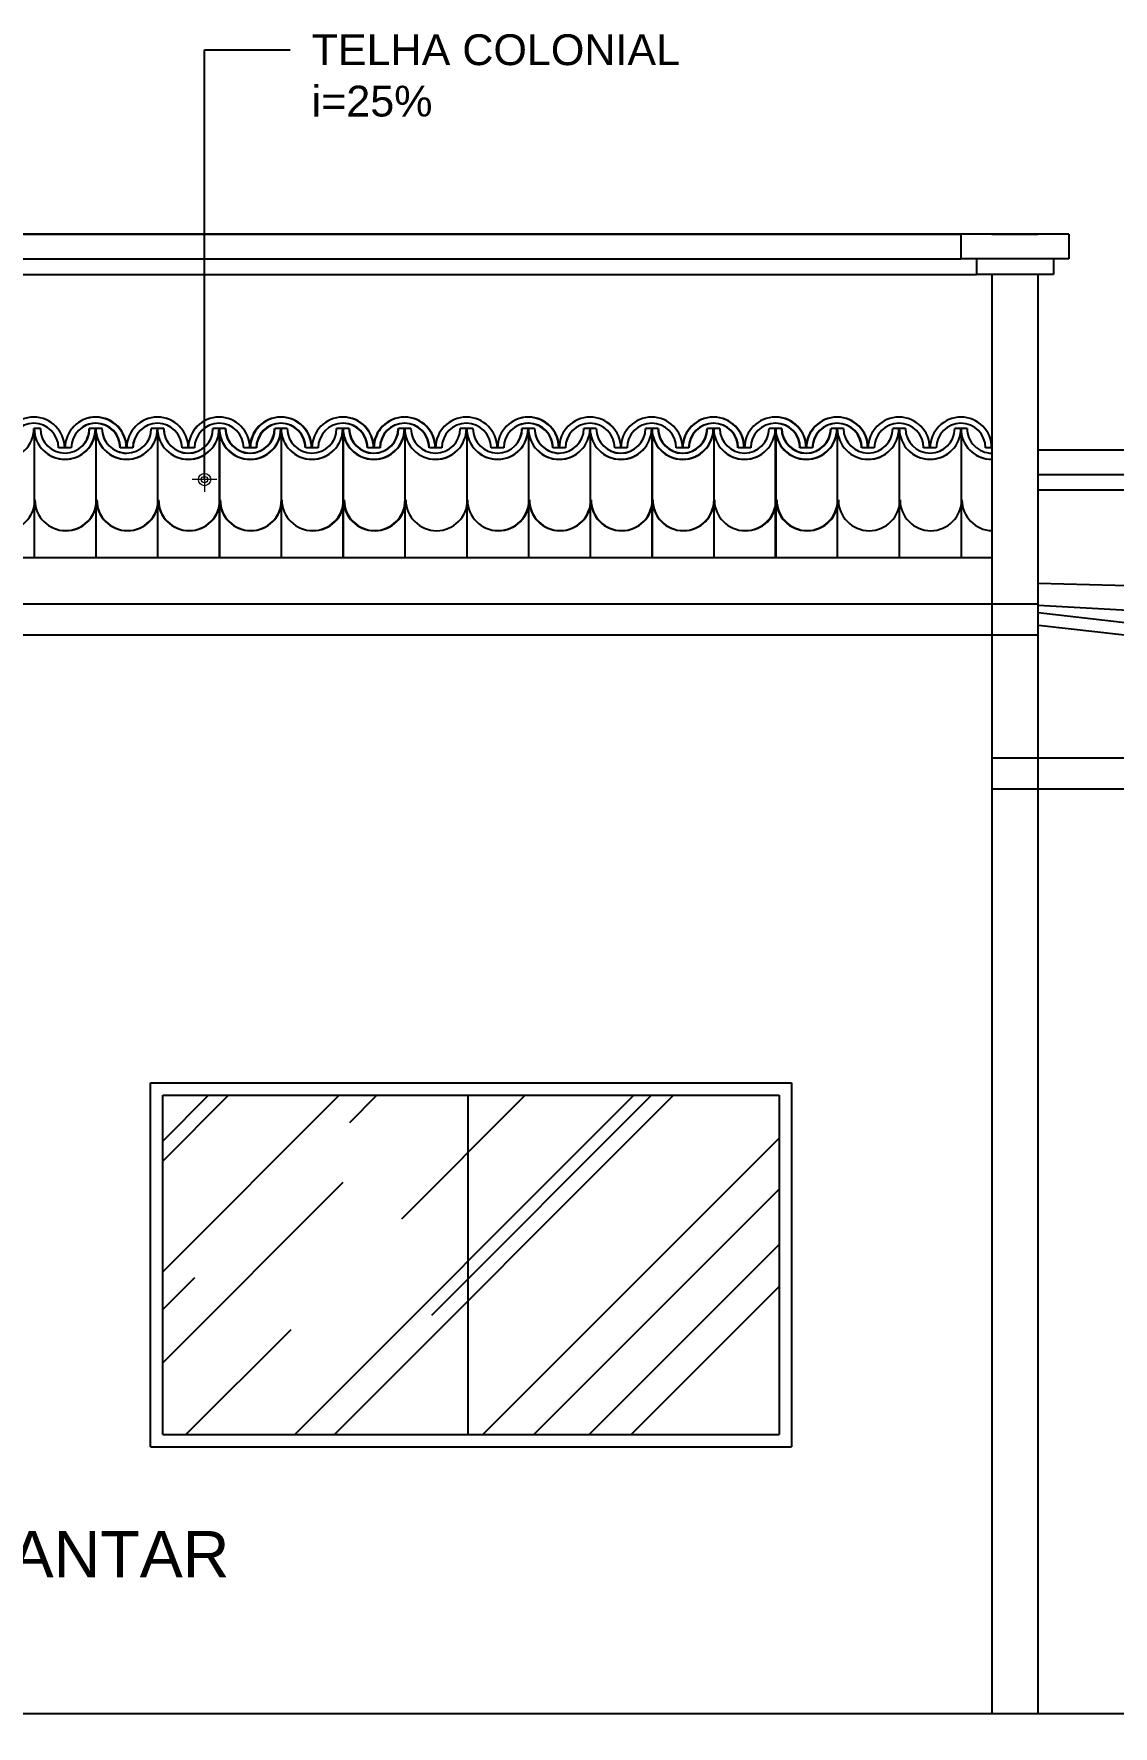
# Model space of a CAD drawing. Header units: millimetres. Extents: x 3724 to 8454, y 143 to 322.
# Drawn here: x 3745.97 to 3749.47, y 145.92 to 151.41 of the extents above; entities that cross this region are included whole.
import ezdxf

# ---------------------------------------------------------------- set-up
doc = ezdxf.new("R2010")
doc.units = ezdxf.units.MM
doc.header["$LTSCALE"] = 20
for name, color, linetype in [('0-COTAS', 8, 'Continuous'), ('a-pem-08', 8, 'Continuous'), ('A-PEN-08', 8, 'Continuous'), ('A-PEN-09', 9, 'Continuous'), ('A-PEN-B', 5, 'Continuous'), ('A-PEN-C', 4, 'Continuous'), ('A-PEN-R', 1, 'Continuous'), ('A-PEN-Y', 2, 'Continuous'), ('BANHEIRO', 6, 'Continuous')]:
    doc.layers.add(name, color=color, linetype=linetype)
doc.layers.add('COTAS', color=53, linetype='Continuous', lineweight=9)
doc.styles.add('CARIMBO_DADOS', font='arial.ttf', dxfattribs={"height": 0.1})
doc.styles.get("Standard").update_dxf_attribs({"font": 'ARIALUNI.TTF', "height": 0.3})
doc.dimstyles.get("Standard").update_dxf_attribs({"dimtxt": 0.18, "dimasz": 0.18, "dimexe": 0.18, "dimexo": 0.0625, "dimgap": 0.09, "dimtad": 0, "dimtih": 1, "dimtoh": 1, "dimdec": 4, "dimzin": 0, "dimdsep": 46, "dimtxsty": 'Standard', "dimcen": 0.09, "dimadec": 0, "dimazin": 0, "dimtfac": 1, "dimtdec": 4, "dimtofl": 0, "dimtmove": 0, "dimatfit": 3, "dimfxl": 1, "dimtolj": 1, "dimtzin": 0, "dimarcsym": 0})
pattern_1 = [(45, (-484.3096, -0.80926), (0.431052294, 1.149472783), [7.62, -1.016, 2.54, -0.508]), (45, (-484.0114, -0.1519), (-0.83695987, 0.11853938), [1.524, -0.16764, 3.048, -0.381]), (45, (-484.4353, -0.32432), (1.62722241, 2.108564137), [4.064, -0.7112, 2.032, -0.508])]

# ---------------------------------------------------------------- blocks, each defined once
blk = doc.blocks.new('CIRCULOS')
at = {"layer": 'COTAS'}
for p, q in [((-4, 0), (4, 0)), ((0, 4), (0, -4))]:
    blk.add_line(p, q, dxfattribs=at)
for radius in [2, 1]:
    blk.add_circle((0, 0), radius, dxfattribs=at)
blk = doc.blocks.new('*D654')
at = {"layer": '0-COTAS', "color": 8, "lineweight": -2, "ltscale": 0.05}
blk.add_line((3749.8411, 145.9746), (3749.8411, 148.9546), dxfattribs=at)
at = {"layer": 'Defpoints', "color": 0, "ltscale": 0.05}
for p in [(3749.2377, 148.9646), (3749.8411, 148.9646), (3749.2271, 145.9646)]:
    blk.add_point(p, dxfattribs=at)
at = {"layer": '0-COTAS', "color": 8, "lineweight": -2, "ltscale": 0.05, "xscale": 0.01, "yscale": 0.01, "zscale": 0.01}
for p, rotation in [((3749.8411, 148.9646), 90), ((3749.8411, 145.9646), 270)]:
    blk.add_blockref('CIRCULOS', p, dxfattribs=dict(at, rotation=rotation))
at = {"layer": '0-COTAS', "color": 230, "ltscale": 0.05, "insert": (3749.72, 147.4646), "char_height": 0.1, "attachment_point": 5, "rotation": 90, "style": 'CARIMBO_DADOS'}
blk.add_mtext('\\A1;3.00', dxfattribs=at)

msp = doc.modelspace()

# ---------------------------------------------------------------- hatches: boundary and pattern name
at = {"layer": 'a-pem-08', "ltscale": 0.05}
h = msp.add_hatch(dxfattribs=at)
h.set_pattern_fill('AR-RROOF', color=256, scale=0.02, angle=45, style=0)
h.set_pattern_definition(pattern_1)
h.paths.add_polyline_path([(3747.3768, 147.9713), (3746.3871, 147.9713), (3746.3871, 146.8713), (3747.3768, 146.8713)])
h.paths.add_polyline_path([(3747.3768, 146.8713), (3748.3871, 146.8713), (3748.3871, 147.9713), (3747.3768, 147.9713)])
h = msp.add_hatch(dxfattribs=at)
h.set_pattern_fill('AR-RROOF', color=256, scale=0.02, angle=45, style=0)
h.set_pattern_definition(pattern_1)
h.paths.add_polyline_path([(3747.3768, 147.9713), (3746.3871, 147.9713), (3746.3871, 146.8713), (3747.3768, 146.8713)])
h.paths.add_polyline_path([(3747.3768, 146.8713), (3748.3871, 146.8713), (3748.3871, 147.9713), (3747.3768, 147.9713)])

# ---------------------------------------------------------------- linework, layer by layer
msp.add_line((3747.3768, 147.9713), (3747.3768, 146.8713), dxfattribs=at)
msp.add_line((3747.3768, 147.9713), (3747.3768, 146.8713), dxfattribs=at)
at = {"layer": 'A-PEN-08', "ltscale": 0.05}
for p, q in [((3745.9703, 150.1347), (3745.9703, 149.7146)), ((3745.9703, 150.1347), (3745.9703, 149.7146)), ((3746.1703, 150.1365), (3746.1703, 149.7146)), ((3746.1703, 150.1365), (3746.1703, 149.7146)), ((3746.1703, 150.1347), (3746.1703, 149.7146)), ((3746.1703, 150.1347), (3746.1703, 149.7146)), ((3746.3703, 150.1365), (3746.3703, 149.7146)), ((3746.3703, 150.1365), (3746.3703, 149.7146)), ((3746.3703, 150.1355), (3746.3703, 149.7146)), ((3746.3703, 150.1355), (3746.3703, 149.7146)), ((3746.5702, 150.1355), (3746.5702, 149.7146)), ((3746.5702, 150.1355), (3746.5702, 149.7146)), ((3746.5714, 150.1347), (3746.5714, 149.7146)), ((3746.5714, 150.1347), (3746.5714, 149.7146)), ((3746.7714, 150.1365), (3746.7714, 149.7146)), ((3746.7714, 150.1365), (3746.7714, 149.7146)), ((3746.9714, 150.1355), (3746.9714, 149.7146)), ((3746.9714, 150.1355), (3746.9714, 149.7146)), ((3746.9725, 150.1364), (3746.9725, 149.7146)), ((3746.9725, 150.1364), (3746.9725, 149.7146)), ((3747.1725, 150.1355), (3747.1725, 149.7146)), ((3747.1725, 150.1355), (3747.1725, 149.7146)), ((3747.3737, 150.1347), (3747.3737, 149.7146)), ((3747.3737, 150.1347), (3747.3737, 149.7146)), ((3747.5736, 150.1347), (3747.5736, 149.7146)), ((3747.5736, 150.1347), (3747.5736, 149.7146)), ((3747.5737, 150.1365), (3747.5737, 149.7146)), ((3747.5737, 150.1365), (3747.5737, 149.7146)), ((3747.7736, 150.1365), (3747.7736, 149.7146)), ((3747.7736, 150.1365), (3747.7736, 149.7146)), ((3747.7736, 150.1355), (3747.7736, 149.7146)), ((3747.7736, 150.1355), (3747.7736, 149.7146)), ((3747.9736, 150.1355), (3747.9736, 149.7146)), ((3747.9736, 150.1355), (3747.9736, 149.7146)), ((3747.9748, 150.1347), (3747.9748, 149.7146)), ((3747.9748, 150.1347), (3747.9748, 149.7146)), ((3748.1748, 150.1365), (3748.1748, 149.7146)), ((3748.1748, 150.1365), (3748.1748, 149.7146)), ((3748.3748, 150.1355), (3748.3748, 149.7146)), ((3748.3748, 150.1355), (3748.3748, 149.7146)), ((3748.3759, 150.1364), (3748.3759, 149.7146)), ((3748.3759, 150.1364), (3748.3759, 149.7146)), ((3748.5759, 150.1355), (3748.5759, 149.7146)), ((3748.5759, 150.1355), (3748.5759, 149.7146)), ((3748.777, 150.1347), (3748.777, 149.7146)), ((3748.777, 150.1347), (3748.777, 149.7146)), ((3748.9782, 150.1347), (3748.9782, 149.7146)), ((3748.9782, 150.1347), (3748.9782, 149.7146)), ((3749.0771, 149.7146), (3742.3271, 149.7146)), ((3749.0771, 149.7146), (3742.3271, 149.7146))]:
    msp.add_line(p, q, dxfattribs=at)
for centre, start, end in [((3745.8726, 149.9031), 180, 0), ((3745.8726, 149.9031), 180, 0), ((3746.0725, 149.9031), 180, 0), ((3746.0725, 149.9031), 180, 0), ((3746.0726, 149.9032), 243.6201, 0), ((3746.0726, 149.9032), 243.6201, 0), ((3746.0737, 149.9032), 268.6072, 0), ((3746.0737, 149.9032), 268.6072, 0), ((3746.2725, 149.9032), 180, 0), ((3746.2725, 149.9032), 180, 0), ((3746.2737, 149.9032), 180, 0), ((3746.2737, 149.9032), 180, 0), ((3746.4725, 149.9032), 180, 0), ((3746.4725, 149.9032), 180, 0), ((3746.4737, 149.9032), 180, 0), ((3746.4737, 149.9032), 180, 0), ((3746.6725, 149.9032), 180, 0), ((3746.6725, 149.9032), 180, 0), ((3746.6737, 149.9032), 180, 0), ((3746.6737, 149.9032), 180, 0), ((3746.8737, 149.9032), 180, 0), ((3746.8737, 149.9032), 180, 0), ((3746.876, 149.9031), 268.6072, 0), ((3746.876, 149.9031), 268.6072, 0), ((3747.0737, 149.9032), 180, 0), ((3747.0737, 149.9032), 180, 0), ((3747.076, 149.9031), 180, 0), ((3747.076, 149.9031), 180, 0), ((3747.276, 149.9031), 180, 0), ((3747.276, 149.9031), 180, 0), ((3747.4759, 149.9031), 180, 0), ((3747.4759, 149.9031), 180, 0), ((3747.4759, 149.9032), 243.6201, 0), ((3747.4759, 149.9032), 243.6201, 0), ((3747.4771, 149.9032), 268.6072, 0), ((3747.4771, 149.9032), 268.6072, 0), ((3747.6759, 149.9032), 180, 0), ((3747.6759, 149.9032), 180, 0), ((3747.6771, 149.9032), 180, 0), ((3747.6771, 149.9032), 180, 0), ((3747.8759, 149.9032), 180, 0), ((3747.8759, 149.9032), 180, 0), ((3747.8771, 149.9032), 180, 0), ((3747.8771, 149.9032), 180, 0), ((3748.0759, 149.9032), 180, 0), ((3748.0759, 149.9032), 180, 0), ((3748.077, 149.9032), 180, 0), ((3748.077, 149.9032), 180, 0), ((3748.277, 149.9032), 180, 0), ((3748.277, 149.9032), 180, 0), ((3748.2793, 149.9031), 268.6072, 0), ((3748.2793, 149.9031), 268.6072, 0), ((3748.477, 149.9032), 180, 0), ((3748.477, 149.9032), 180, 0), ((3748.4793, 149.9031), 180, 0), ((3748.4793, 149.9031), 180, 0), ((3748.6793, 149.9031), 180, 0), ((3748.6793, 149.9031), 180, 0), ((3748.8793, 149.9031), 180, 0), ((3748.8793, 149.9031), 180, 0), ((3749.0804, 149.9031), 180, 268.0693), ((3749.0804, 149.9031), 180, 268.0693)]:
    msp.add_arc(centre, 0.1, start, end, dxfattribs=at)
at = {"layer": 'A-PEN-09'}
msp.add_lwpolyline([(3749.2271, 149.6331), (3749.5602, 149.6242), (3749.5591, 149.5843), (3749.558, 149.5423), (3749.558, 149.5423), (3749.2278, 149.5602)], dxfattribs=at)
msp.add_lwpolyline([(3749.2271, 149.6331), (3749.5602, 149.6242), (3749.5591, 149.5843), (3749.558, 149.5423), (3749.558, 149.5423), (3749.2278, 149.5602)], dxfattribs=at)
at = {"layer": 'A-PEN-B', "ltscale": 0.05}
for p, q in [((3749.2271, 150.7646), (3742.1771, 150.7646)), ((3749.2271, 150.7646), (3742.1771, 150.7646)), ((3749.0771, 150.7646), (3749.2271, 150.7646)), ((3749.0771, 150.7646), (3749.2271, 150.7646)), ((3749.0771, 150.6346), (3749.0771, 145.9646)), ((3749.0771, 150.6346), (3749.0771, 145.9646)), ((3749.2271, 145.9646), (3749.2271, 150.6346)), ((3749.2271, 145.9646), (3749.2271, 150.6346)), ((3749.2271, 149.5646), (3742.1771, 149.5646)), ((3749.2271, 149.5646), (3742.1771, 149.5646)), ((3749.2271, 149.4646), (3742.1771, 149.4646)), ((3749.2271, 149.4646), (3742.1771, 149.4646)), ((3752.1771, 149.0646), (3749.0771, 149.0646)), ((3752.1771, 149.0646), (3749.0771, 149.0646)), ((3752.1771, 148.9646), (3749.0771, 148.9646)), ((3752.1771, 148.9646), (3749.0771, 148.9646))]:
    msp.add_line(p, q, dxfattribs=at)
at = {"layer": 'A-PEN-B', "color": 3, "ltscale": 0.05}
for p, q in [((3748.9771, 150.7646), (3748.9771, 150.6846)), ((3749.3271, 150.7646), (3748.9771, 150.7646)), ((3748.9771, 150.7646), (3748.9771, 150.6846)), ((3749.3271, 150.7646), (3748.9771, 150.7646)), ((3749.3271, 150.7646), (3749.3271, 150.6846)), ((3749.3271, 150.7646), (3749.3271, 150.6846)), ((3749.3271, 150.6846), (3748.9771, 150.6846)), ((3749.3271, 150.6846), (3748.9771, 150.6846)), ((3749.0271, 150.6846), (3749.0271, 150.6346)), ((3749.0271, 150.6846), (3749.0271, 150.6346)), ((3749.2771, 150.6846), (3749.2771, 150.6346)), ((3749.2771, 150.6846), (3749.2771, 150.6346)), ((3749.2771, 150.6346), (3749.0271, 150.6346)), ((3749.2771, 150.6346), (3749.0271, 150.6346)), ((3749.228, 149.5372), (3751.8581, 149.2398)), ((3749.228, 149.5372), (3751.8581, 149.2398)), ((3749.2284, 149.4969), (3751.8536, 149.2)), ((3749.2284, 149.4969), (3751.8536, 149.2))]:
    msp.add_line(p, q, dxfattribs=at)
at = {"layer": 'A-PEN-C', "ltscale": 0.05}
for p, q in [((3742.4271, 150.7646), (3748.9771, 150.7646)), ((3742.4271, 150.7646), (3748.9771, 150.7646)), ((3749.0771, 150.7646), (3749.2271, 150.7646)), ((3749.0771, 150.7646), (3749.2271, 150.7646)), ((3742.4271, 150.6846), (3748.9771, 150.6846)), ((3742.4271, 150.6846), (3748.9771, 150.6846)), ((3742.3771, 150.6346), (3749.0271, 150.6346)), ((3742.3771, 150.6346), (3749.0271, 150.6346)), ((3751.9271, 150.0646), (3749.2271, 150.0646)), ((3751.9271, 150.0646), (3749.2271, 150.0646)), ((3751.9271, 149.9846), (3749.2271, 149.9846)), ((3751.9271, 149.9846), (3749.2271, 149.9846)), ((3751.9771, 149.9346), (3749.2271, 149.9346)), ((3751.9771, 149.9346), (3749.2271, 149.9346))]:
    msp.add_line(p, q, dxfattribs=at)
at = {"layer": 'A-PEN-R', "ltscale": 0.3}
msp.add_line((3752.1771, 145.9646), (3742.1771, 145.9646), dxfattribs=at)
msp.add_line((3752.1771, 145.9646), (3742.1771, 145.9646), dxfattribs=at)
at = {"layer": 'A-PEN-Y', "ltscale": 0.05}
for p, q in [((3746.3471, 146.8313), (3746.3471, 148.0113)), ((3746.3471, 148.0113), (3748.4271, 148.0113)), ((3746.3471, 146.8313), (3746.3471, 148.0113)), ((3746.3471, 148.0113), (3748.4271, 148.0113)), ((3746.3871, 146.8713), (3746.3871, 147.9713)), ((3746.3871, 147.9713), (3748.3871, 147.9713)), ((3746.3871, 146.8713), (3746.3871, 147.9713)), ((3746.3871, 147.9713), (3748.3871, 147.9713)), ((3748.3871, 147.9713), (3748.3871, 146.8713)), ((3748.3871, 147.9713), (3748.3871, 146.8713)), ((3748.4271, 148.0113), (3748.4271, 146.8313)), ((3748.4271, 148.0113), (3748.4271, 146.8313)), ((3746.3871, 146.8713), (3748.3871, 146.8713)), ((3746.3871, 146.8713), (3748.3871, 146.8713)), ((3746.3471, 146.8313), (3748.4271, 146.8313)), ((3746.3471, 146.8313), (3748.4271, 146.8313))]:
    msp.add_line(p, q, dxfattribs=at)
at = {"layer": 'BANHEIRO', "ltscale": 0.05}
for p, q in [((3745.9891, 150.1346), (3745.9691, 150.1346)), ((3745.9891, 150.1346), (3745.9691, 150.1346)), ((3745.9902, 150.1347), (3745.9702, 150.1347)), ((3745.9902, 150.1347), (3745.9702, 150.1347)), ((3745.9903, 150.1347), (3745.9703, 150.1347)), ((3745.9903, 150.1347), (3745.9703, 150.1347)), ((3746.1691, 150.1345), (3746.1491, 150.1345)), ((3746.1691, 150.1345), (3746.1491, 150.1345)), ((3746.1702, 150.1347), (3746.1502, 150.1347)), ((3746.1702, 150.1347), (3746.1502, 150.1347)), ((3746.1891, 150.1345), (3746.1691, 150.1345)), ((3746.1891, 150.1345), (3746.1691, 150.1345)), ((3746.1902, 150.1347), (3746.1702, 150.1347)), ((3746.1902, 150.1347), (3746.1702, 150.1347)), ((3746.1902, 150.1346), (3746.1702, 150.1346)), ((3746.1902, 150.1346), (3746.1702, 150.1346)), ((3746.1902, 150.1346), (3746.1702, 150.1346)), ((3746.1902, 150.1346), (3746.1702, 150.1346)), ((3746.1903, 150.1346), (3746.1703, 150.1346)), ((3746.1903, 150.1346), (3746.1703, 150.1346)), ((3746.3702, 150.1346), (3746.3502, 150.1346)), ((3746.3702, 150.1346), (3746.3502, 150.1346)), ((3746.3702, 150.1346), (3746.3502, 150.1346)), ((3746.3702, 150.1346), (3746.3502, 150.1346)), ((3746.3902, 150.1346), (3746.3702, 150.1346)), ((3746.3902, 150.1346), (3746.3702, 150.1346)), ((3746.3903, 150.1345), (3746.3703, 150.1345)), ((3746.3903, 150.1345), (3746.3703, 150.1345)), ((3746.5702, 150.1346), (3746.5502, 150.1346)), ((3746.5702, 150.1346), (3746.5502, 150.1346)), ((3746.5702, 150.1345), (3746.5502, 150.1345)), ((3746.5702, 150.1345), (3746.5502, 150.1345)), ((3746.5902, 150.1345), (3746.5702, 150.1345)), ((3746.5902, 150.1345), (3746.5702, 150.1345)), ((3746.5903, 150.1345), (3746.5703, 150.1345)), ((3746.5903, 150.1345), (3746.5703, 150.1345)), ((3746.5914, 150.1346), (3746.5714, 150.1346)), ((3746.5914, 150.1346), (3746.5714, 150.1346)), ((3746.5914, 150.1346), (3746.5714, 150.1346)), ((3746.5914, 150.1346), (3746.5714, 150.1346)), ((3746.7714, 150.1346), (3746.7514, 150.1346)), ((3746.7714, 150.1346), (3746.7514, 150.1346)), ((3746.7914, 150.1346), (3746.7714, 150.1346)), ((3746.7914, 150.1346), (3746.7714, 150.1346)), ((3746.9714, 150.1346), (3746.9514, 150.1346)), ((3746.9714, 150.1346), (3746.9514, 150.1346)), ((3746.9914, 150.1345), (3746.9714, 150.1345)), ((3746.9914, 150.1345), (3746.9714, 150.1345)), ((3746.9925, 150.1347), (3746.9725, 150.1347)), ((3746.9925, 150.1347), (3746.9725, 150.1347)), ((3747.1725, 150.1347), (3747.1525, 150.1347)), ((3747.1725, 150.1347), (3747.1525, 150.1347)), ((3747.1925, 150.1346), (3747.1725, 150.1346)), ((3747.1925, 150.1346), (3747.1725, 150.1346)), ((3747.3725, 150.1346), (3747.3525, 150.1346)), ((3747.3725, 150.1346), (3747.3525, 150.1346)), ((3747.3925, 150.1346), (3747.3725, 150.1346)), ((3747.3925, 150.1346), (3747.3725, 150.1346)), ((3747.3936, 150.1347), (3747.3736, 150.1347)), ((3747.3936, 150.1347), (3747.3736, 150.1347)), ((3747.3937, 150.1347), (3747.3737, 150.1347)), ((3747.3937, 150.1347), (3747.3737, 150.1347)), ((3747.5725, 150.1345), (3747.5525, 150.1345)), ((3747.5725, 150.1345), (3747.5525, 150.1345)), ((3747.5736, 150.1347), (3747.5536, 150.1347)), ((3747.5736, 150.1347), (3747.5536, 150.1347)), ((3747.5925, 150.1345), (3747.5725, 150.1345)), ((3747.5925, 150.1345), (3747.5725, 150.1345)), ((3747.5936, 150.1347), (3747.5736, 150.1347)), ((3747.5936, 150.1347), (3747.5736, 150.1347)), ((3747.5936, 150.1346), (3747.5736, 150.1346)), ((3747.5936, 150.1346), (3747.5736, 150.1346)), ((3747.5936, 150.1346), (3747.5736, 150.1346)), ((3747.5936, 150.1346), (3747.5736, 150.1346)), ((3747.5936, 150.1346), (3747.5736, 150.1346)), ((3747.5936, 150.1346), (3747.5736, 150.1346)), ((3747.7736, 150.1346), (3747.7536, 150.1346)), ((3747.7736, 150.1346), (3747.7536, 150.1346)), ((3747.7736, 150.1346), (3747.7536, 150.1346)), ((3747.7736, 150.1346), (3747.7536, 150.1346)), ((3747.7936, 150.1346), (3747.7736, 150.1346)), ((3747.7936, 150.1346), (3747.7736, 150.1346)), ((3747.7937, 150.1345), (3747.7737, 150.1345)), ((3747.7937, 150.1345), (3747.7737, 150.1345)), ((3747.9736, 150.1346), (3747.9536, 150.1346)), ((3747.9736, 150.1346), (3747.9536, 150.1346)), ((3747.9736, 150.1345), (3747.9536, 150.1345)), ((3747.9736, 150.1345), (3747.9536, 150.1345)), ((3747.9936, 150.1345), (3747.9736, 150.1345)), ((3747.9936, 150.1345), (3747.9736, 150.1345)), ((3747.9936, 150.1345), (3747.9736, 150.1345)), ((3747.9936, 150.1345), (3747.9736, 150.1345)), ((3747.9947, 150.1346), (3747.9747, 150.1346)), ((3747.9947, 150.1346), (3747.9747, 150.1346)), ((3747.9948, 150.1346), (3747.9748, 150.1346)), ((3747.9948, 150.1346), (3747.9748, 150.1346)), ((3748.1747, 150.1346), (3748.1547, 150.1346)), ((3748.1747, 150.1346), (3748.1547, 150.1346)), ((3748.1947, 150.1346), (3748.1747, 150.1346)), ((3748.1947, 150.1346), (3748.1747, 150.1346)), ((3748.3747, 150.1346), (3748.3547, 150.1346)), ((3748.3747, 150.1346), (3748.3547, 150.1346)), ((3748.3948, 150.1345), (3748.3748, 150.1345)), ((3748.3948, 150.1345), (3748.3748, 150.1345)), ((3748.3959, 150.1347), (3748.3759, 150.1347)), ((3748.3959, 150.1347), (3748.3759, 150.1347)), ((3748.5759, 150.1347), (3748.5559, 150.1347)), ((3748.5759, 150.1347), (3748.5559, 150.1347)), ((3748.5959, 150.1346), (3748.5759, 150.1346)), ((3748.5959, 150.1346), (3748.5759, 150.1346)), ((3748.7759, 150.1346), (3748.7559, 150.1346)), ((3748.7759, 150.1346), (3748.7559, 150.1346)), ((3748.7959, 150.1346), (3748.7759, 150.1346)), ((3748.7959, 150.1346), (3748.7759, 150.1346)), ((3748.797, 150.1347), (3748.777, 150.1347)), ((3748.797, 150.1347), (3748.777, 150.1347)), ((3748.797, 150.1347), (3748.777, 150.1347)), ((3748.797, 150.1347), (3748.777, 150.1347)), ((3748.977, 150.1347), (3748.957, 150.1347)), ((3748.977, 150.1347), (3748.957, 150.1347)), ((3748.997, 150.1347), (3748.977, 150.1347)), ((3748.997, 150.1347), (3748.977, 150.1347)), ((3746.0691, 150.0715), (3746.0491, 150.0715)), ((3746.0691, 150.0715), (3746.0491, 150.0715)), ((3746.0703, 150.0715), (3746.0503, 150.0715)), ((3746.0703, 150.0715), (3746.0503, 150.0715)), ((3746.0762, 150.0715), (3746.0702, 150.0715)), ((3746.0902, 150.0715), (3746.0702, 150.0715)), ((3746.0762, 150.0715), (3746.0702, 150.0715)), ((3746.0902, 150.0715), (3746.0702, 150.0715)), ((3746.2691, 150.0714), (3746.2491, 150.0714)), ((3746.2691, 150.0714), (3746.2491, 150.0714)), ((3746.2702, 150.0715), (3746.2502, 150.0715)), ((3746.2702, 150.0715), (3746.2502, 150.0715)), ((3746.2702, 150.0715), (3746.2502, 150.0715)), ((3746.2702, 150.0715), (3746.2502, 150.0715)), ((3746.2703, 150.0715), (3746.2503, 150.0715)), ((3746.2703, 150.0715), (3746.2503, 150.0715)), ((3746.2762, 150.0715), (3746.2702, 150.0715)), ((3746.2903, 150.0715), (3746.2702, 150.0715)), ((3746.2762, 150.0715), (3746.2702, 150.0715)), ((3746.2902, 150.0715), (3746.2702, 150.0715)), ((3746.2703, 150.0715), (3746.2702, 150.0715)), ((3746.2703, 150.0715), (3746.2702, 150.0715)), ((3746.2762, 150.0715), (3746.2702, 150.0715)), ((3746.2903, 150.0715), (3746.2702, 150.0715)), ((3746.2762, 150.0715), (3746.2702, 150.0715)), ((3746.2902, 150.0715), (3746.2702, 150.0715)), ((3746.2703, 150.0715), (3746.2702, 150.0715)), ((3746.2703, 150.0715), (3746.2702, 150.0715)), ((3746.4702, 150.0715), (3746.4502, 150.0715)), ((3746.4702, 150.0715), (3746.4502, 150.0715)), ((3746.4703, 150.0714), (3746.4503, 150.0714)), ((3746.4703, 150.0714), (3746.4503, 150.0714)), ((3746.4762, 150.0715), (3746.4702, 150.0715)), ((3746.4903, 150.0715), (3746.4702, 150.0715)), ((3746.4762, 150.0715), (3746.4702, 150.0715)), ((3746.4903, 150.0715), (3746.4702, 150.0715)), ((3746.4902, 150.0714), (3746.4702, 150.0714)), ((3746.4902, 150.0714), (3746.4702, 150.0714)), ((3746.6702, 150.0714), (3746.6502, 150.0714)), ((3746.6702, 150.0714), (3746.6502, 150.0714)), ((3746.6703, 150.0714), (3746.6503, 150.0714)), ((3746.6703, 150.0714), (3746.6503, 150.0714)), ((3746.6714, 150.0715), (3746.6514, 150.0715)), ((3746.6714, 150.0715), (3746.6514, 150.0715)), ((3746.6902, 150.0714), (3746.6702, 150.0714)), ((3746.6902, 150.0714), (3746.6702, 150.0714)), ((3746.6774, 150.0715), (3746.6714, 150.0715)), ((3746.6914, 150.0715), (3746.6714, 150.0715)), ((3746.6774, 150.0715), (3746.6714, 150.0715)), ((3746.6914, 150.0715), (3746.6714, 150.0715)), ((3746.8714, 150.0715), (3746.8514, 150.0715)), ((3746.8714, 150.0715), (3746.8514, 150.0715)), ((3746.8774, 150.0715), (3746.8714, 150.0715)), ((3746.8914, 150.0715), (3746.8714, 150.0715)), ((3746.8774, 150.0715), (3746.8714, 150.0715)), ((3746.8914, 150.0715), (3746.8714, 150.0715)), ((3747.0714, 150.0714), (3747.0514, 150.0714)), ((3747.0714, 150.0714), (3747.0514, 150.0714)), ((3747.0725, 150.0715), (3747.0525, 150.0715)), ((3747.0725, 150.0715), (3747.0525, 150.0715)), ((3747.0914, 150.0714), (3747.0714, 150.0714)), ((3747.0914, 150.0714), (3747.0714, 150.0714)), ((3747.0785, 150.0715), (3747.0725, 150.0715)), ((3747.0925, 150.0715), (3747.0725, 150.0715)), ((3747.0785, 150.0715), (3747.0725, 150.0715)), ((3747.0925, 150.0715), (3747.0725, 150.0715)), ((3747.2725, 150.0715), (3747.2525, 150.0715)), ((3747.2725, 150.0715), (3747.2525, 150.0715)), ((3747.2925, 150.0715), (3747.2725, 150.0715)), ((3747.2925, 150.0715), (3747.2725, 150.0715)), ((3747.4725, 150.0715), (3747.4525, 150.0715)), ((3747.4725, 150.0715), (3747.4525, 150.0715)), ((3747.4737, 150.0715), (3747.4537, 150.0715)), ((3747.4737, 150.0715), (3747.4537, 150.0715)), ((3747.4796, 150.0715), (3747.4736, 150.0715)), ((3747.4936, 150.0715), (3747.4736, 150.0715)), ((3747.4796, 150.0715), (3747.4736, 150.0715)), ((3747.4936, 150.0715), (3747.4736, 150.0715)), ((3747.6725, 150.0714), (3747.6525, 150.0714)), ((3747.6725, 150.0714), (3747.6525, 150.0714)), ((3747.6736, 150.0715), (3747.6536, 150.0715)), ((3747.6736, 150.0715), (3747.6536, 150.0715)), ((3747.6736, 150.0715), (3747.6536, 150.0715)), ((3747.6736, 150.0715), (3747.6536, 150.0715)), ((3747.6736, 150.0715), (3747.6536, 150.0715)), ((3747.6736, 150.0715), (3747.6536, 150.0715)), ((3747.6796, 150.0715), (3747.6736, 150.0715)), ((3747.6937, 150.0715), (3747.6736, 150.0715)), ((3747.6796, 150.0715), (3747.6736, 150.0715)), ((3747.6936, 150.0715), (3747.6736, 150.0715)), ((3747.6737, 150.0715), (3747.6736, 150.0715)), ((3747.6737, 150.0715), (3747.6736, 150.0715)), ((3747.6796, 150.0715), (3747.6736, 150.0715)), ((3747.6937, 150.0715), (3747.6736, 150.0715)), ((3747.6796, 150.0715), (3747.6736, 150.0715)), ((3747.6936, 150.0715), (3747.6736, 150.0715)), ((3747.6737, 150.0715), (3747.6736, 150.0715)), ((3747.6737, 150.0715), (3747.6736, 150.0715)), ((3747.8736, 150.0715), (3747.8536, 150.0715)), ((3747.8736, 150.0715), (3747.8536, 150.0715)), ((3747.8737, 150.0714), (3747.8537, 150.0714)), ((3747.8737, 150.0714), (3747.8537, 150.0714)), ((3747.8796, 150.0715), (3747.8736, 150.0715)), ((3747.8936, 150.0715), (3747.8736, 150.0715)), ((3747.8796, 150.0715), (3747.8736, 150.0715)), ((3747.8936, 150.0715), (3747.8736, 150.0715)), ((3747.8936, 150.0714), (3747.8736, 150.0714)), ((3747.8936, 150.0714), (3747.8736, 150.0714)), ((3748.0736, 150.0714), (3748.0536, 150.0714)), ((3748.0736, 150.0714), (3748.0536, 150.0714)), ((3748.0736, 150.0714), (3748.0536, 150.0714)), ((3748.0736, 150.0714), (3748.0536, 150.0714)), ((3748.0748, 150.0715), (3748.0548, 150.0715)), ((3748.0748, 150.0715), (3748.0548, 150.0715)), ((3748.0936, 150.0714), (3748.0736, 150.0714)), ((3748.0936, 150.0714), (3748.0736, 150.0714)), ((3748.0807, 150.0715), (3748.0747, 150.0715)), ((3748.0947, 150.0715), (3748.0747, 150.0715)), ((3748.0807, 150.0715), (3748.0747, 150.0715)), ((3748.0947, 150.0715), (3748.0747, 150.0715)), ((3748.2747, 150.0715), (3748.2547, 150.0715)), ((3748.2747, 150.0715), (3748.2547, 150.0715)), ((3748.2807, 150.0715), (3748.2747, 150.0715)), ((3748.2948, 150.0715), (3748.2747, 150.0715)), ((3748.2807, 150.0715), (3748.2747, 150.0715)), ((3748.2948, 150.0715), (3748.2747, 150.0715)), ((3748.4748, 150.0714), (3748.4548, 150.0714)), ((3748.4748, 150.0714), (3748.4548, 150.0714)), ((3748.4759, 150.0715), (3748.4559, 150.0715)), ((3748.4759, 150.0715), (3748.4559, 150.0715)), ((3748.4947, 150.0714), (3748.4747, 150.0714)), ((3748.4947, 150.0714), (3748.4747, 150.0714)), ((3748.4818, 150.0715), (3748.4759, 150.0715)), ((3748.4959, 150.0715), (3748.4759, 150.0715)), ((3748.4818, 150.0715), (3748.4759, 150.0715)), ((3748.4959, 150.0715), (3748.4759, 150.0715)), ((3748.6759, 150.0715), (3748.6559, 150.0715)), ((3748.6759, 150.0715), (3748.6559, 150.0715)), ((3748.6959, 150.0715), (3748.6759, 150.0715)), ((3748.6959, 150.0715), (3748.6759, 150.0715)), ((3748.8759, 150.0715), (3748.8559, 150.0715)), ((3748.8759, 150.0715), (3748.8559, 150.0715)), ((3748.877, 150.0715), (3748.857, 150.0715)), ((3748.877, 150.0715), (3748.857, 150.0715)), ((3748.883, 150.0715), (3748.877, 150.0715)), ((3748.897, 150.0715), (3748.877, 150.0715)), ((3748.883, 150.0715), (3748.877, 150.0715)), ((3748.897, 150.0715), (3748.877, 150.0715)), ((3749.077, 150.0715), (3749.057, 150.0715)), ((3749.077, 150.0715), (3749.057, 150.0715)), ((3749.0771, 150.0715), (3749.077, 150.0715)), ((3749.0771, 150.0715), (3749.077, 150.0715)), ((3749.0771, 150.0715), (3749.077, 150.0715)), ((3749.0771, 150.0715), (3749.077, 150.0715))]:
    msp.add_line(p, q, dxfattribs=at)
for centre, radius, start, end in [((3745.9691, 150.0715), 0.1, 0, 180), ((3745.9691, 150.0715), 0.1, 0, 180), ((3746.0827, 150.1008), 0.1, 180, 180), ((3746.0827, 150.1008), 0.1, 180, 180), ((3746.0827, 150.1008), 0.1, 180, 180), ((3746.0827, 150.1008), 0.1, 180, 180), ((3746.1702, 150.0715), 0.1, 0, 180), ((3746.1702, 150.0715), 0.1, 0, 180), ((3746.1691, 150.0714), 0.1, 0, 114.1599), ((3746.1691, 150.0714), 0.1, 0, 114.1599), ((3746.1702, 150.0715), 0.1, 0, 89.3853), ((3746.1702, 150.0715), 0.1, 0, 89.3853), ((3746.2827, 150.1007), 0.1, 180, 180), ((3746.2827, 150.1007), 0.1, 180, 180), ((3746.2827, 150.1007), 0.1, 180, 180), ((3746.2827, 150.1007), 0.1, 180, 180), ((3746.3702, 150.0715), 0.1, 0, 180), ((3746.3702, 150.0715), 0.1, 0, 180), ((3746.3703, 150.0714), 0.1, 0, 179.9658), ((3746.3703, 150.0714), 0.1, 0, 179.9658), ((3746.5702, 150.0714), 0.1, 0, 180), ((3746.5702, 150.0714), 0.1, 0, 180), ((3746.5703, 150.0714), 0.1, 0, 179.9658), ((3746.5703, 150.0714), 0.1, 0, 179.9658), ((3746.6838, 150.1007), 0.1, 180, 180), ((3746.6838, 150.1007), 0.1, 180, 180), ((3746.6838, 150.1007), 0.1, 180, 180), ((3746.6838, 150.1007), 0.1, 180, 180), ((3746.7702, 150.0714), 0.1, 0, 180), ((3746.7702, 150.0714), 0.1, 0, 180), ((3746.7714, 150.0715), 0.1, 0, 180), ((3746.7714, 150.0715), 0.1, 0, 180), ((3746.9714, 150.0714), 0.1, 0, 179.9658), ((3746.9714, 150.0714), 0.1, 0, 179.9658), ((3746.9725, 150.0715), 0.1, 0, 89.3853), ((3746.9725, 150.0715), 0.1, 0, 89.3853), ((3747.1714, 150.0714), 0.1, 0, 180), ((3747.1714, 150.0714), 0.1, 0, 180), ((3747.1725, 150.0715), 0.1, 0, 179.9658), ((3747.1725, 150.0715), 0.1, 0, 179.9658), ((3747.3725, 150.0715), 0.1, 0, 180), ((3747.3725, 150.0715), 0.1, 0, 180), ((3747.4861, 150.1008), 0.1, 180, 180), ((3747.4861, 150.1008), 0.1, 180, 180), ((3747.4861, 150.1008), 0.1, 180, 180), ((3747.4861, 150.1008), 0.1, 180, 180), ((3747.5736, 150.0715), 0.1, 0, 180), ((3747.5736, 150.0715), 0.1, 0, 180), ((3747.5725, 150.0714), 0.1, 0, 114.1599), ((3747.5725, 150.0714), 0.1, 0, 114.1599), ((3747.5736, 150.0715), 0.1, 0, 89.3853), ((3747.5736, 150.0715), 0.1, 0, 89.3853), ((3747.6861, 150.1007), 0.1, 180, 180), ((3747.6861, 150.1007), 0.1, 180, 180), ((3747.6861, 150.1007), 0.1, 180, 180), ((3747.6861, 150.1007), 0.1, 180, 180), ((3747.7736, 150.0715), 0.1, 0, 180), ((3747.7736, 150.0715), 0.1, 0, 180), ((3747.7737, 150.0714), 0.1, 0, 179.9658), ((3747.7737, 150.0714), 0.1, 0, 179.9658), ((3747.9736, 150.0714), 0.1, 0, 180), ((3747.9736, 150.0714), 0.1, 0, 179.9658), ((3747.9736, 150.0714), 0.1, 0, 180), ((3747.9736, 150.0714), 0.1, 0, 179.9658), ((3748.0872, 150.1007), 0.1, 180, 180), ((3748.0872, 150.1007), 0.1, 180, 180), ((3748.0872, 150.1007), 0.1, 180, 180), ((3748.0872, 150.1007), 0.1, 180, 180), ((3748.1736, 150.0714), 0.1, 0, 180), ((3748.1736, 150.0714), 0.1, 0, 180), ((3748.1747, 150.0715), 0.1, 0, 180), ((3748.1747, 150.0715), 0.1, 0, 180), ((3748.3748, 150.0714), 0.1, 0, 179.9658), ((3748.3748, 150.0714), 0.1, 0, 179.9658), ((3748.3759, 150.0715), 0.1, 0, 89.3853), ((3748.3759, 150.0715), 0.1, 0, 89.3853), ((3748.5747, 150.0714), 0.1, 0, 180), ((3748.5747, 150.0714), 0.1, 0, 180), ((3748.5759, 150.0715), 0.1, 0, 179.9658), ((3748.5759, 150.0715), 0.1, 0, 179.9658), ((3748.7759, 150.0715), 0.1, 0, 180), ((3748.7759, 150.0715), 0.1, 0, 180), ((3748.8895, 150.1008), 0.1, 180, 180), ((3748.8895, 150.1008), 0.1, 180, 180), ((3748.8895, 150.1008), 0.1, 180, 180), ((3748.8895, 150.1008), 0.1, 180, 180), ((3748.977, 150.0715), 0.1, 0, 180), ((3748.977, 150.0715), 0.1, 0, 180), ((3745.8692, 150.1346), 0.1, 180, 0), ((3745.8692, 150.1346), 0.1, 180, 0), ((3745.9691, 150.0715), 0.08, 0, 180), ((3745.9691, 150.0715), 0.08, 0, 180), ((3746.0702, 150.1347), 0.1, 180, 0), ((3746.0702, 150.1347), 0.1, 180, 0), ((3746.0702, 150.1347), 0.08, 180, 0), ((3746.0702, 150.1347), 0.08, 180, 0), ((3746.1702, 150.0715), 0.08, 0, 180), ((3746.1702, 150.0715), 0.08, 0, 180), ((3746.1691, 150.0714), 0.08, 0, 120.7709), ((3746.1691, 150.0714), 0.08, 0, 120.7709), ((3746.0691, 150.1345), 0.08, 317.5948, 0), ((3746.0691, 150.1345), 0.1, 306.2078, 0), ((3746.0691, 150.1345), 0.08, 317.5377, 0), ((3746.0691, 150.1345), 0.1, 306.1696, 0), ((3746.0691, 150.1345), 0.08, 317.5948, 0), ((3746.0691, 150.1345), 0.1, 306.2078, 0), ((3746.0691, 150.1345), 0.08, 317.5377, 0), ((3746.0691, 150.1345), 0.1, 306.1696, 0), ((3746.0703, 150.154), 0.1, 348.8426, 348.9055), ((3746.0703, 150.154), 0.1, 348.8426, 348.9055), ((3746.2702, 150.1347), 0.1, 180, 270.0462), ((3746.2702, 150.1347), 0.1, 180, 270.0462), ((3746.2702, 150.1346), 0.1, 180, 0), ((3746.2702, 150.1346), 0.1, 180, 0), ((3746.2702, 150.1346), 0.1, 180, 0), ((3746.2702, 150.1346), 0.1, 180, 0), ((3746.1702, 150.0715), 0.08, 0, 89.2316), ((3746.1702, 150.0715), 0.08, 0, 89.2316), ((3746.2702, 150.1347), 0.08, 180, 270.0578), ((3746.2702, 150.1347), 0.08, 180, 270.0578), ((3746.2702, 150.1346), 0.08, 180, 0), ((3746.2702, 150.1346), 0.08, 180, 0), ((3746.2702, 150.1346), 0.08, 180, 0), ((3746.2702, 150.1346), 0.08, 180, 0), ((3746.3702, 150.0715), 0.08, 0, 180), ((3746.3702, 150.0715), 0.08, 0, 180), ((3746.3703, 150.0714), 0.08, 0, 179.9573), ((3746.3703, 150.0714), 0.08, 0, 179.9573), ((3746.4702, 150.1346), 0.1, 180, 0), ((3746.4702, 150.1346), 0.1, 180, 0), ((3746.4702, 150.1345), 0.1, 180, 0), ((3746.4702, 150.1345), 0.1, 180, 0), ((3746.4703, 150.1345), 0.1, 180, 0), ((3746.4703, 150.1345), 0.1, 180, 0), ((3746.4702, 150.1346), 0.08, 180, 0), ((3746.4702, 150.1346), 0.08, 180, 0), ((3746.4702, 150.1345), 0.08, 180, 0), ((3746.4702, 150.1345), 0.08, 180, 0), ((3746.4703, 150.1345), 0.08, 180, 0), ((3746.4703, 150.1345), 0.08, 180, 0), ((3746.5702, 150.0714), 0.08, 0, 180), ((3746.5702, 150.0714), 0.08, 0, 180), ((3746.5703, 150.0714), 0.08, 0, 179.9573), ((3746.5703, 150.0714), 0.08, 0, 179.9573), ((3746.6702, 150.1345), 0.1, 180, 0), ((3746.6702, 150.1345), 0.1, 180, 0), ((3746.6703, 150.1345), 0.1, 180, 0), ((3746.6703, 150.1345), 0.1, 180, 0), ((3746.6714, 150.1346), 0.1, 180, 0), ((3746.6714, 150.1346), 0.1, 180, 0), ((3746.6702, 150.1345), 0.08, 180, 0), ((3746.6702, 150.1345), 0.08, 180, 0), ((3746.6703, 150.1345), 0.08, 180, 0), ((3746.6703, 150.1345), 0.08, 180, 0), ((3746.6714, 150.1346), 0.08, 180, 0), ((3746.6714, 150.1346), 0.08, 180, 0), ((3746.7702, 150.0714), 0.08, 0, 180), ((3746.7702, 150.0714), 0.08, 0, 180), ((3746.7714, 150.0715), 0.08, 0, 180), ((3746.7714, 150.0715), 0.08, 0, 180), ((3746.8714, 150.1346), 0.1, 180, 0), ((3746.8714, 150.1346), 0.1, 180, 0), ((3746.8714, 150.1346), 0.08, 180, 0), ((3746.8714, 150.1346), 0.08, 180, 0), ((3746.9714, 150.0714), 0.08, 0, 179.9573), ((3746.9714, 150.0714), 0.08, 0, 179.9573), ((3746.8725, 150.154), 0.1, 348.8426, 348.9055), ((3746.8725, 150.154), 0.1, 348.8426, 348.9055), ((3747.0714, 150.1345), 0.1, 180, 0), ((3747.0714, 150.1345), 0.1, 180, 0), ((3747.0714, 150.1345), 0.1, 180, 0), ((3747.0714, 150.1345), 0.1, 180, 0), ((3747.0725, 150.1347), 0.1, 180, 0), ((3747.0725, 150.1347), 0.1, 180, 0), ((3746.9725, 150.0715), 0.08, 0, 89.2316), ((3746.9725, 150.0715), 0.08, 0, 89.2316), ((3747.0714, 150.1345), 0.08, 180, 0), ((3747.0714, 150.1345), 0.08, 180, 0), ((3747.0714, 150.1345), 0.08, 180, 0), ((3747.0714, 150.1345), 0.08, 180, 0), ((3747.0725, 150.1347), 0.08, 180, 0), ((3747.0725, 150.1347), 0.08, 180, 0), ((3747.1714, 150.0714), 0.08, 0, 180), ((3747.1714, 150.0714), 0.08, 0, 180), ((3747.1725, 150.0715), 0.08, 0, 179.9573), ((3747.1725, 150.0715), 0.08, 0, 179.9573), ((3747.2725, 150.1346), 0.1, 180, 0), ((3747.2725, 150.1346), 0.1, 180, 0), ((3747.2725, 150.1346), 0.1, 180, 0), ((3747.2725, 150.1346), 0.1, 180, 0), ((3747.2725, 150.1346), 0.08, 180, 0), ((3747.2725, 150.1346), 0.08, 180, 0), ((3747.2725, 150.1346), 0.08, 180, 0), ((3747.2725, 150.1346), 0.08, 180, 0), ((3747.3725, 150.0715), 0.08, 0, 180), ((3747.3725, 150.0715), 0.08, 0, 180), ((3747.4736, 150.1347), 0.1, 180, 0), ((3747.4736, 150.1347), 0.1, 180, 0), ((3747.4736, 150.1347), 0.08, 180, 0), ((3747.4736, 150.1347), 0.08, 180, 0), ((3747.5736, 150.0715), 0.08, 0, 180), ((3747.5736, 150.0715), 0.08, 0, 180), ((3747.5725, 150.0714), 0.08, 0, 120.7709), ((3747.5725, 150.0714), 0.08, 0, 120.7709), ((3747.4725, 150.1345), 0.08, 317.5948, 0), ((3747.4725, 150.1345), 0.1, 306.2078, 0), ((3747.4725, 150.1345), 0.08, 317.5377, 0), ((3747.4725, 150.1345), 0.1, 306.1696, 0), ((3747.4725, 150.1345), 0.08, 317.5948, 0), ((3747.4725, 150.1345), 0.1, 306.2078, 0), ((3747.4725, 150.1345), 0.08, 317.5377, 0), ((3747.4725, 150.1345), 0.1, 306.1696, 0), ((3747.4736, 150.154), 0.1, 348.8426, 348.9055), ((3747.4736, 150.154), 0.1, 348.8426, 348.9055), ((3747.6736, 150.1347), 0.1, 180, 270.0462), ((3747.6736, 150.1347), 0.1, 180, 270.0462), ((3747.6736, 150.1346), 0.1, 180, 0), ((3747.6736, 150.1346), 0.1, 180, 0), ((3747.6736, 150.1346), 0.1, 180, 0), ((3747.6736, 150.1346), 0.1, 180, 0), ((3747.5736, 150.0715), 0.08, 0, 89.2316), ((3747.5736, 150.0715), 0.08, 0, 89.2316), ((3747.6736, 150.1347), 0.08, 180, 270.0578), ((3747.6736, 150.1347), 0.08, 180, 270.0578), ((3747.6736, 150.1346), 0.08, 180, 0), ((3747.6736, 150.1346), 0.08, 180, 0), ((3747.6736, 150.1346), 0.08, 180, 0), ((3747.6736, 150.1346), 0.08, 180, 0), ((3747.7736, 150.0715), 0.08, 0, 180), ((3747.7736, 150.0715), 0.08, 0, 180), ((3747.7737, 150.0714), 0.08, 0, 179.9573), ((3747.7737, 150.0714), 0.08, 0, 179.9573), ((3747.8736, 150.1346), 0.1, 180, 0), ((3747.8736, 150.1346), 0.1, 180, 0), ((3747.8736, 150.1345), 0.1, 180, 0), ((3747.8736, 150.1345), 0.1, 180, 0), ((3747.8737, 150.1345), 0.1, 180, 0), ((3747.8737, 150.1345), 0.1, 180, 0), ((3747.8736, 150.1346), 0.08, 180, 0), ((3747.8736, 150.1346), 0.08, 180, 0), ((3747.8736, 150.1345), 0.08, 180, 0), ((3747.8736, 150.1345), 0.08, 180, 0), ((3747.8737, 150.1345), 0.08, 180, 0), ((3747.8737, 150.1345), 0.08, 180, 0), ((3747.9736, 150.0714), 0.08, 0, 180), ((3747.9736, 150.0714), 0.08, 0, 179.9573), ((3747.9736, 150.0714), 0.08, 0, 180), ((3747.9736, 150.0714), 0.08, 0, 179.9573), ((3748.0736, 150.1345), 0.1, 180, 0), ((3748.0736, 150.1345), 0.1, 180, 0), ((3748.0736, 150.1345), 0.1, 180, 0), ((3748.0736, 150.1345), 0.1, 180, 0), ((3748.0747, 150.1346), 0.1, 180, 0), ((3748.0747, 150.1346), 0.1, 180, 0), ((3748.0736, 150.1345), 0.08, 180, 0), ((3748.0736, 150.1345), 0.08, 180, 0), ((3748.0736, 150.1345), 0.08, 180, 0), ((3748.0736, 150.1345), 0.08, 180, 0), ((3748.0747, 150.1346), 0.08, 180, 0), ((3748.0747, 150.1346), 0.08, 180, 0), ((3748.1736, 150.0714), 0.08, 0, 180), ((3748.1736, 150.0714), 0.08, 0, 180), ((3748.1747, 150.0715), 0.08, 0, 180), ((3748.1747, 150.0715), 0.08, 0, 180), ((3748.2747, 150.1346), 0.1, 180, 0), ((3748.2747, 150.1346), 0.1, 180, 0), ((3748.2747, 150.1346), 0.08, 180, 0), ((3748.2747, 150.1346), 0.08, 180, 0), ((3748.3748, 150.0714), 0.08, 0, 179.9573), ((3748.3748, 150.0714), 0.08, 0, 179.9573), ((3748.2759, 150.154), 0.1, 348.8426, 348.9055), ((3748.2759, 150.154), 0.1, 348.8426, 348.9055), ((3748.4747, 150.1345), 0.1, 180, 0), ((3748.4747, 150.1345), 0.1, 180, 0), ((3748.4748, 150.1345), 0.1, 180, 0), ((3748.4748, 150.1345), 0.1, 180, 0), ((3748.4759, 150.1347), 0.1, 180, 0), ((3748.4759, 150.1347), 0.1, 180, 0), ((3748.3759, 150.0715), 0.08, 0, 89.2316), ((3748.3759, 150.0715), 0.08, 0, 89.2316), ((3748.4747, 150.1345), 0.08, 180, 0), ((3748.4747, 150.1345), 0.08, 180, 0), ((3748.4748, 150.1345), 0.08, 180, 0), ((3748.4748, 150.1345), 0.08, 180, 0), ((3748.4759, 150.1347), 0.08, 180, 0), ((3748.4759, 150.1347), 0.08, 180, 0), ((3748.5747, 150.0714), 0.08, 0, 180), ((3748.5747, 150.0714), 0.08, 0, 180), ((3748.5759, 150.0715), 0.08, 0, 179.9573), ((3748.5759, 150.0715), 0.08, 0, 179.9573), ((3748.6759, 150.1346), 0.1, 180, 0), ((3748.6759, 150.1346), 0.1, 180, 0), ((3748.6759, 150.1346), 0.1, 180, 0), ((3748.6759, 150.1346), 0.1, 180, 0), ((3748.6759, 150.1346), 0.08, 180, 0), ((3748.6759, 150.1346), 0.08, 180, 0), ((3748.6759, 150.1346), 0.08, 180, 0), ((3748.6759, 150.1346), 0.08, 180, 0), ((3748.7759, 150.0715), 0.08, 0, 180), ((3748.7759, 150.0715), 0.08, 0, 180), ((3748.877, 150.1347), 0.1, 180, 0), ((3748.877, 150.1347), 0.1, 180, 0), ((3748.877, 150.1347), 0.08, 180, 0), ((3748.877, 150.1347), 0.08, 180, 0), ((3748.977, 150.0715), 0.08, 0, 180), ((3748.977, 150.0715), 0.08, 0, 180), ((3749.077, 150.1347), 0.1, 180, 270.0462), ((3749.077, 150.1347), 0.1, 180, 270.0462), ((3749.077, 150.1347), 0.08, 180, 270.0578), ((3749.077, 150.1347), 0.08, 180, 270.0578), ((3746.0702, 150.1347), 0.1, 229.2531, 310.7469), ((3746.0702, 150.1347), 0.1, 229.2531, 310.7469), ((3746.0691, 150.1345), 0.1, 306.2078, 310.7469), ((3746.0691, 150.1345), 0.1, 306.2078, 310.7469), ((3746.2702, 150.1346), 0.1, 229.2531, 310.7469), ((3746.2702, 150.1346), 0.1, 229.2531, 310.7469), ((3746.2702, 150.1347), 0.1, 229.2531, 270.0462), ((3746.2702, 150.1347), 0.1, 229.2531, 270.0462), ((3746.2702, 150.1346), 0.1, 229.2531, 310.7469), ((3746.2702, 150.1346), 0.1, 229.2531, 310.7469), ((3746.3703, 150.0715), 0.1, 178.6711, 179.9658), ((3746.3703, 150.0715), 0.1, 178.6711, 179.9658), ((3746.4702, 150.1346), 0.1, 229.2531, 310.7469), ((3746.4702, 150.1346), 0.1, 229.2531, 310.7469), ((3746.4702, 150.1345), 0.1, 278.6269, 310.7469), ((3746.4702, 150.1345), 0.1, 278.6269, 310.7469), ((3746.6714, 150.1346), 0.1, 229.2531, 310.7469), ((3746.6714, 150.1346), 0.1, 229.2531, 310.7469), ((3746.6702, 150.1345), 0.1, 278.6269, 310.7469), ((3746.6702, 150.1345), 0.1, 278.6269, 310.7469), ((3746.8714, 150.1346), 0.1, 229.2531, 310.7469), ((3746.8714, 150.1346), 0.1, 229.2531, 310.7469), ((3747.0725, 150.1347), 0.1, 229.2531, 310.7469), ((3747.0725, 150.1347), 0.1, 229.2531, 310.7469), ((3747.0714, 150.1345), 0.1, 278.6269, 310.7469), ((3747.0714, 150.1345), 0.1, 278.6269, 310.7469), ((3747.2725, 150.1346), 0.1, 278.6269, 310.7469), ((3747.2725, 150.1346), 0.1, 278.6269, 310.7469), ((3747.4736, 150.1347), 0.1, 229.2531, 310.7469), ((3747.4736, 150.1347), 0.1, 229.2531, 310.7469), ((3747.4725, 150.1345), 0.1, 306.2078, 310.7469), ((3747.4725, 150.1345), 0.1, 306.2078, 310.7469), ((3747.6736, 150.1347), 0.1, 229.2531, 270.0462), ((3747.6736, 150.1347), 0.1, 229.2531, 270.0462), ((3747.6736, 150.1346), 0.1, 229.2531, 310.7469), ((3747.6736, 150.1346), 0.1, 229.2531, 310.7469), ((3747.6736, 150.1346), 0.1, 229.2531, 310.7469), ((3747.6736, 150.1346), 0.1, 229.2531, 310.7469), ((3747.7737, 150.0715), 0.1, 178.6711, 179.9658), ((3747.7737, 150.0715), 0.1, 178.6711, 179.9658), ((3747.8736, 150.1346), 0.1, 229.2531, 310.7469), ((3747.8736, 150.1346), 0.1, 229.2531, 310.7469), ((3747.8736, 150.1345), 0.1, 278.6269, 310.7469), ((3747.8736, 150.1345), 0.1, 278.6269, 310.7469), ((3748.0747, 150.1346), 0.1, 229.2531, 310.7469), ((3748.0747, 150.1346), 0.1, 229.2531, 310.7469), ((3748.0736, 150.1345), 0.1, 278.6269, 310.7469), ((3748.0736, 150.1345), 0.1, 278.6269, 310.7469), ((3748.2747, 150.1346), 0.1, 229.2531, 310.7469), ((3748.2747, 150.1346), 0.1, 229.2531, 310.7469), ((3748.4759, 150.1347), 0.1, 229.2531, 310.7469), ((3748.4759, 150.1347), 0.1, 229.2531, 310.7469), ((3748.4747, 150.1345), 0.1, 278.6269, 310.7469), ((3748.4747, 150.1345), 0.1, 278.6269, 310.7469), ((3748.6759, 150.1346), 0.1, 278.6269, 310.7469), ((3748.6759, 150.1346), 0.1, 278.6269, 310.7469), ((3748.877, 150.1347), 0.1, 229.2531, 310.7469), ((3748.877, 150.1347), 0.1, 229.2531, 310.7469), ((3749.077, 150.1347), 0.1, 229.2531, 270.0462), ((3749.077, 150.1347), 0.1, 229.2531, 270.0462), ((3749.177, 150.0715), 0.1, 178.6711, 179.9658), ((3749.177, 150.0715), 0.1, 178.6711, 179.9658)]:
    msp.add_arc(centre, radius, start, end, dxfattribs=at)

# ---------------------------------------------------------------- texts
at = {"color": 230, "insert": (3745.5208, 146.4814), "char_height": 0.15, "attachment_point": 5, "style": 'CARIMBO_DADOS'}
msp.add_mtext('SALA ESTAR/JANTAR', dxfattribs=at)
msp.add_mtext('SALA ESTAR/JANTAR', dxfattribs=at)
at = {"layer": 'A-PEN-08', "color": 230, "ltscale": 0.05, "insert": (3746.8703, 151.4135), "char_height": 0.1, "attachment_point": 1, "style": 'CARIMBO_DADOS'}
msp.add_mtext('TELHA COLONIAL \\Pi=25%', dxfattribs=at)
msp.add_mtext('TELHA COLONIAL \\Pi=25%', dxfattribs=at)

# ---------------------------------------------------------------- dimensions: what is measured, and where the dimension line sits
at = {"layer": '0-COTAS', "ltscale": 0.05}
dim = msp.add_linear_dim(base=(3749.8411, 148.9646), p1=(3749.2271, 145.9646), p2=(3749.2377, 148.9646), angle=90, dimstyle='Standard', override={"dimtxt": 0.1, "dimasz": 0.01, "dimexe": 0, "dimexo": 0, "dimgap": 0.07, "dimtad": 1, "dimtih": 0, "dimtoh": 0, "dimdec": 2, "dimzin": 5, "dimtxsty": 'CARIMBO_DADOS', "dimblk1": 'CIRCULOS', "dimblk2": 'CIRCULOS', "dimsah": 1, "dimcen": 0, "dimse1": 1, "dimse2": 1, "dimclrd": 8, "dimclre": 8, "dimclrt": 230, "dimtfac": 100, "dimtdec": 2, "dimtix": 1, "dimtofl": 1, "dimtmove": 2, "dimldrblk": 'CIRCULOS', "dimtzin": 5}, dxfattribs=at)
dim.commit()
dim.dimension.update_dxf_attribs({"geometry": '*D654', "text_midpoint": (3749.72, 147.4646)})

# ---------------------------------------------------------------- leaders
at = {"layer": 'A-PEN-08', "ltscale": 0.05, "annotation_type": 0, "has_hookline": 1, "hookline_direction": 0, "text_width": 1.1873}
msp.add_leader([(3746.5228, 149.9691), (3746.5228, 151.3635), (3746.8003, 151.3635)], dimstyle='Standard', override={"dimtxt": 0.1, "dimasz": 0.01, "dimexe": 0, "dimexo": 0, "dimgap": 0.07, "dimtad": 0, "dimtih": 0, "dimtoh": 0, "dimdec": 2, "dimzin": 5, "dimtxsty": 'CARIMBO_DADOS', "dimcen": 0, "dimse1": 1, "dimse2": 1, "dimclrd": 8, "dimclre": 8, "dimclrt": 230, "dimtfac": 100, "dimtdec": 2, "dimtix": 1, "dimtofl": 1, "dimtmove": 2, "dimldrblk": 'CIRCULOS', "dimfxl": 0, "dimfxlon": 1, "dimtzin": 5, "dimarcsym": 1}, dxfattribs=at)
msp.add_leader([(3746.5228, 149.9691), (3746.5228, 151.3635), (3746.8003, 151.3635)], dimstyle='Standard', override={"dimtxt": 0.1, "dimasz": 0.01, "dimexe": 0, "dimexo": 0, "dimgap": 0.07, "dimtad": 0, "dimtih": 0, "dimtoh": 0, "dimdec": 2, "dimzin": 5, "dimtxsty": 'CARIMBO_DADOS', "dimcen": 0, "dimse1": 1, "dimse2": 1, "dimclrd": 8, "dimclre": 8, "dimclrt": 230, "dimtfac": 100, "dimtdec": 2, "dimtix": 1, "dimtofl": 1, "dimtmove": 2, "dimldrblk": 'CIRCULOS', "dimfxl": 0, "dimfxlon": 1, "dimtzin": 5, "dimarcsym": 1}, dxfattribs=at)

doc.saveas('drawing.dxf')
